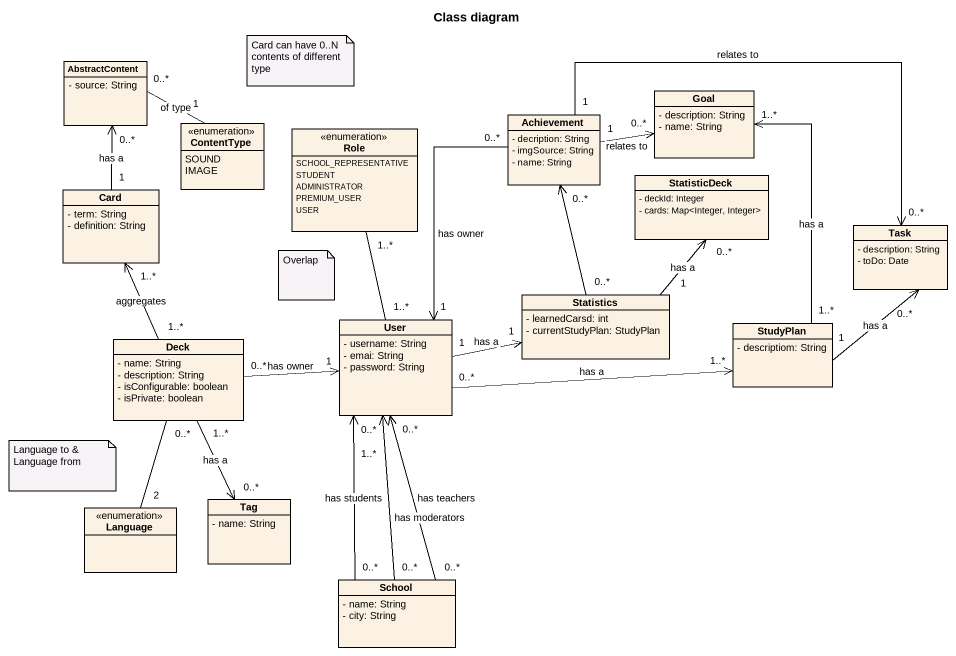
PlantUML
@startuml
title Class diagram
hide circle
hide empty members
skinparam classAttributeIconSize 0
class AbstractContent {
  - source: String
}
class Goal {
  - description: String
  - name: String
}
enum ContentType {
  SOUND
  IMAGE
}
enum Role {
  SCHOOL_REPRESENTATIVE
  STUDENT
  ADMINISTRATOR
  PREMIUM_USER
  USER
}
class Achievement {
  - decription: String
  - imgSource: String
  - name: String
}
class StatisticDeck {
  - deckId: Integer
  - cards: Map<Integer, Integer>
}
class "Card" as Card_ {
  - term: String
  - definition: String
}
class Task {
  - description: String
  - toDo: Date
}
class Statistics {
  - learnedCarsd: int
  - currentStudyPlan: StudyPlan
}
class Deck {
  - name: String
  - description: String
  - isConfigurable: boolean
  - isPrivate: boolean
}
class User {
  - username: String
  - emai: String
  - password: String
}
class StudyPlan {
  - descriptiom: String
}
enum Language
class Tag {
  - name: String
}
class School {
  - name: String
  - city: String
}
AbstractContent "0..*" -right- "1" ContentType : of type
Role "1..*" -- "1..*" User
Achievement "1" -right-> "0..*" Goal : relates to
Achievement "1" -right-> "0..*" Task : relates to
Achievement "0..*" --> "1" User : has owner
Card_ "1" -up-> "0..*" AbstractContent : has a
Statistics "0..*" -up-> "0..*" Achievement
Statistics "1" -up-> "0..*" StatisticDeck : has a
Deck "1..*" -up-> "1..*" Card_ : aggregates
Deck "0..*" -right-> "1" User : has owner
Deck "0..*" -- "2" Language
User "1" -right-> "1" Statistics : has a
User "0..*" -right-> "1..*" StudyPlan : has a
StudyPlan "1..*" -up-> "1..*" Goal : has a
StudyPlan "1" -up-> "0..*" Task : has a
Tag "0..*" <-up- "1..*" Deck : has a
School "0..*" -up-> "0..*" User : has teachers
School "0..*" -up-> "0..*" User : has students
School "0..*" -up-> "1..*" User : has moderators
note as N1
  Card can have 0..N contents of different type
end note
note as N2
  Overlap
end note
note as N3
  Language to & Language from
end note
@enduml
